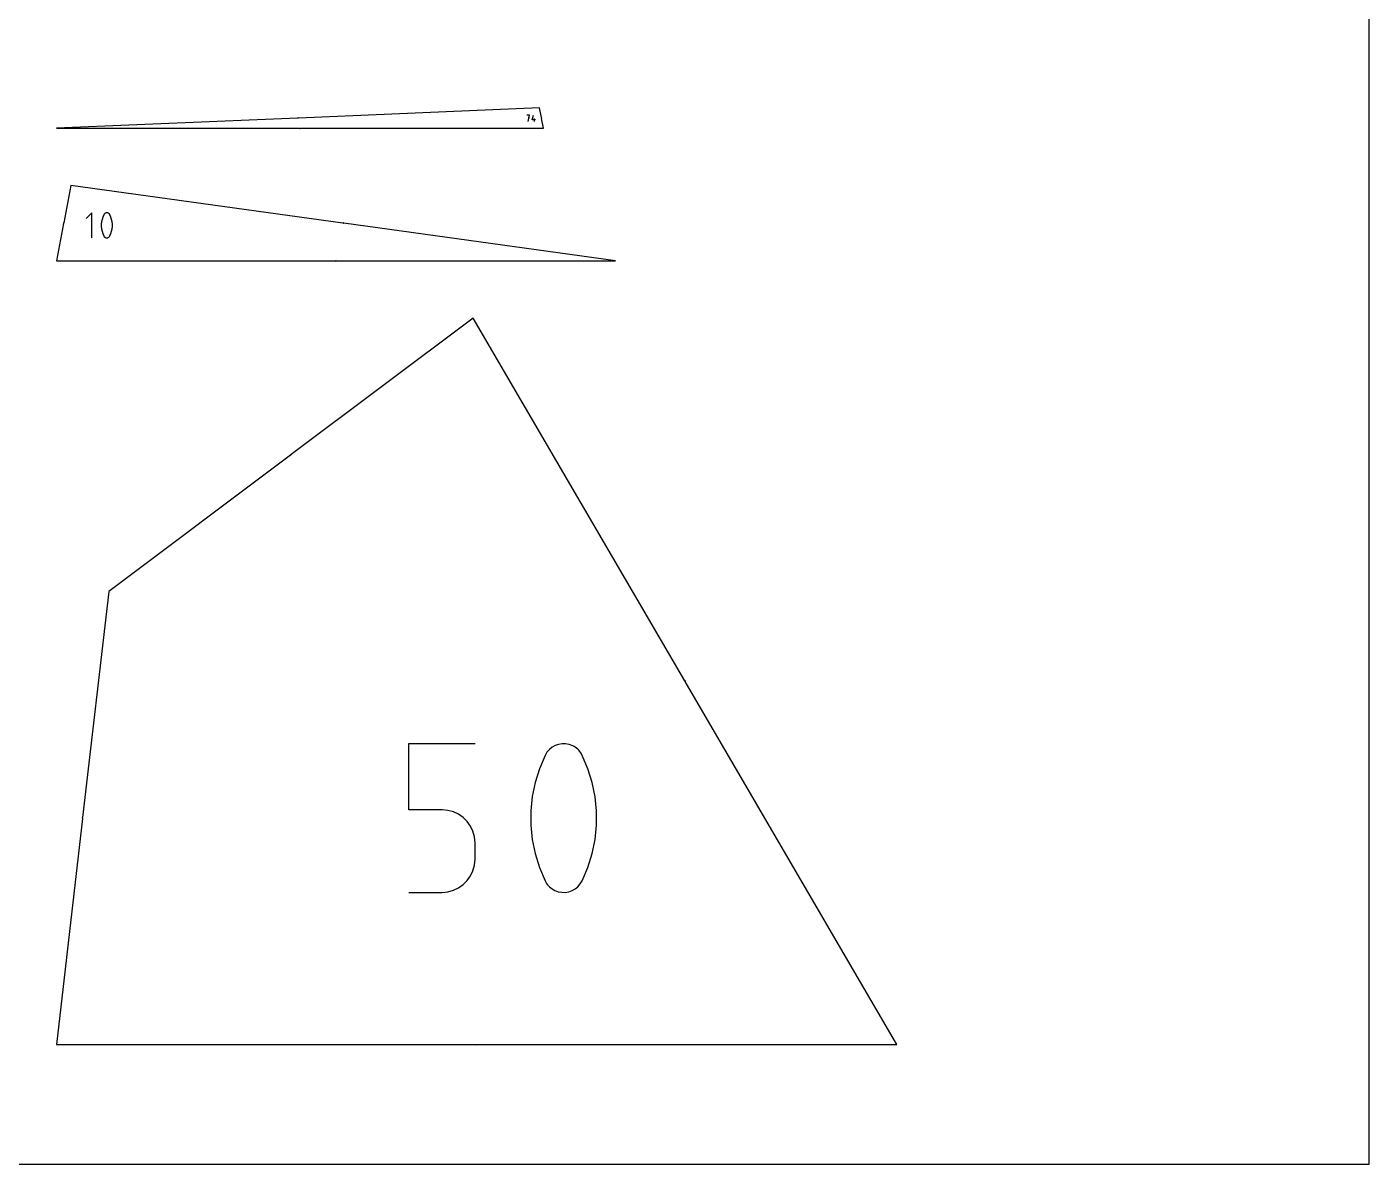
# Model space of a CAD drawing. Extents: x 0 to 200, y 0 to 297.
# Drawn here: x 124.9 to 200, y 0 to 63.6 of the extents above; entities that cross this region are included whole.
import ezdxf

# ---------------------------------------------------------------- set-up
doc = ezdxf.new("R2010")
doc.units = 0

msp = doc.modelspace()

# ---------------------------------------------------------------- linework, layer by layer
at = {"layer": 'annotation', "color": 1}
for p, q in [((153.054674, 58.638671), (152.895612, 58.638671)), ((152.975154, 58.280977), (153.054674, 58.638671)), ((153.188821, 58.360497), (153.268139, 58.638671)), ((140.098494, 58.47768), (140.091723, 58.477392)), ((140.098783, 58.4709), (140.095398, 58.470755)), ((140.095758, 58.46231), (140.098494, 58.47768)), ((140.203213, 57.898642), (140.211675, 57.898642)), ((140.205749, 57.90203), (140.205749, 57.895262)), ((140.211675, 57.898642), (140.208295, 57.88679)), ((153.054674, 58.479384), (152.975154, 58.479384)), ((153.38743, 58.360497), (153.188821, 58.360497)), ((153.327897, 58.280977), (153.327897, 58.439837)), ((153.708758, 58.473615), (153.721126, 58.473286)), ((153.710663, 58.464659), (153.710613, 58.464364)), ((153.710613, 58.464364), (153.710617, 58.464071)), ((153.710617, 58.464071), (153.710671, 58.463788)), ((153.7107, 58.464781), (153.710663, 58.464659)), ((153.710663, 58.464659), (153.710663, 58.464659)), ((153.710671, 58.463788), (153.710771, 58.463519)), ((153.710746, 58.464898), (153.7107, 58.464781)), ((153.710799, 58.465011), (153.710746, 58.464898)), ((153.710771, 58.463519), (153.710915, 58.463271)), ((153.710861, 58.465119), (153.710799, 58.465011)), ((153.71093, 58.465222), (153.710861, 58.465119)), ((153.710915, 58.463271), (153.711098, 58.463051)), ((153.711006, 58.465319), (153.71093, 58.465222)), ((153.71109, 58.465411), (153.711006, 58.465319)), ((153.71118, 58.465496), (153.71109, 58.465411)), ((153.711098, 58.463051), (153.711318, 58.462863)), ((153.711276, 58.465575), (153.71118, 58.465496)), ((153.712259, 58.466238), (153.711276, 58.465575)), ((153.711276, 58.465575), (153.711276, 58.465575)), ((153.711318, 58.462863), (153.711571, 58.462715)), ((153.711571, 58.462715), (153.711854, 58.462611)), ((153.711854, 58.462611), (153.711854, 58.462611)), ((153.711854, 58.462611), (153.713012, 58.462362)), ((153.713294, 58.466793), (153.712259, 58.466238)), ((153.713012, 58.462362), (153.714178, 58.462234)), ((153.714373, 58.467239), (153.713294, 58.466793)), ((153.714178, 58.462234), (153.715345, 58.462224)), ((153.715487, 58.467573), (153.714373, 58.467239)), ((153.715846, 58.472259), (153.715333, 58.474894)), ((153.715345, 58.462224), (153.716502, 58.462331)), ((153.716627, 58.467795), (153.715487, 58.467573)), ((153.716502, 58.462331), (153.717642, 58.462553)), ((153.717784, 58.467903), (153.716627, 58.467795)), ((153.717642, 58.462553), (153.718756, 58.462888)), ((153.71895, 58.467894), (153.717784, 58.467903)), ((153.718756, 58.462888), (153.719834, 58.463335)), ((153.720116, 58.467767), (153.71895, 58.467894)), ((153.719834, 58.463335), (153.720869, 58.463891)), ((153.721126, 58.473286), (153.7201, 58.478558)), ((153.721273, 58.467521), (153.720116, 58.467767)), ((153.720869, 58.463891), (153.721851, 58.464557)), ((153.721558, 58.467417), (153.721273, 58.467521)), ((153.721273, 58.467521), (153.721273, 58.467521)), ((153.721812, 58.467268), (153.721558, 58.467417)), ((153.722032, 58.467081), (153.721812, 58.467268)), ((153.721851, 58.464557), (153.721948, 58.464636)), ((153.721851, 58.464557), (153.721851, 58.464557)), ((153.721948, 58.464636), (153.722038, 58.464722)), ((153.722216, 58.46686), (153.722032, 58.467081)), ((153.722038, 58.464722), (153.722122, 58.464814)), ((153.722122, 58.464814), (153.722199, 58.464912)), ((153.722199, 58.464912), (153.722268, 58.465015)), ((153.722359, 58.466612), (153.722216, 58.46686)), ((153.722268, 58.465015), (153.72233, 58.465122)), ((153.72233, 58.465122), (153.722383, 58.465233)), ((153.722458, 58.466342), (153.722359, 58.466612)), ((153.722383, 58.465233), (153.722427, 58.465348)), ((153.722427, 58.465348), (153.722462, 58.465465)), ((153.722511, 58.466058), (153.722458, 58.466342)), ((153.722462, 58.465465), (153.722513, 58.465763)), ((153.722462, 58.465465), (153.722462, 58.465465)), ((153.722513, 58.465763), (153.722511, 58.466058)), ((126.988257, 52.591041), (126.987235, 52.585769)), ((126.999603, 52.586108), (126.988257, 52.591041)), ((126.98962, 52.597979), (126.989612, 52.597692)), ((126.989612, 52.597692), (126.989652, 52.597408)), ((126.989678, 52.598263), (126.98962, 52.597979)), ((126.989652, 52.597408), (126.989739, 52.597135)), ((126.989786, 52.598537), (126.989678, 52.598263)), ((126.989739, 52.597135), (126.989873, 52.596878)), ((126.989945, 52.598795), (126.989786, 52.598537)), ((126.989873, 52.596878), (126.990053, 52.596646)), ((126.990022, 52.59889), (126.989945, 52.598795)), ((126.989945, 52.598795), (126.989945, 52.598795)), ((126.990106, 52.59898), (126.990022, 52.59889)), ((126.990053, 52.596646), (126.990278, 52.596443)), ((126.990196, 52.599063), (126.990106, 52.59898)), ((126.990294, 52.599139), (126.990196, 52.599063)), ((126.990278, 52.596443), (126.990278, 52.596443)), ((126.990278, 52.596443), (126.991259, 52.595782)), ((126.990396, 52.599209), (126.990294, 52.599139)), ((126.990504, 52.599271), (126.990396, 52.599209)), ((126.990616, 52.599325), (126.990504, 52.599271)), ((126.990732, 52.599371), (126.990616, 52.599325)), ((126.990852, 52.599408), (126.990732, 52.599371)), ((126.992011, 52.599657), (126.990852, 52.599408)), ((126.990852, 52.599408), (126.990852, 52.599408)), ((126.991259, 52.595782), (126.992292, 52.595228)), ((126.993179, 52.599786), (126.992011, 52.599657)), ((126.992292, 52.595228), (126.99337, 52.594783)), ((126.993537, 52.590018), (126.993026, 52.587382)), ((126.994347, 52.599797), (126.993179, 52.599786)), ((126.99337, 52.594783), (126.994484, 52.594449)), ((126.995505, 52.599691), (126.994347, 52.599797)), ((126.994484, 52.594449), (126.995624, 52.594228)), ((126.996645, 52.59947), (126.995505, 52.599691)), ((126.995624, 52.594228), (126.996782, 52.594122)), ((126.997758, 52.599136), (126.996645, 52.59947)), ((126.996782, 52.594122), (126.99795, 52.594131)), ((126.998836, 52.59869), (126.997758, 52.599136)), ((126.99795, 52.594131), (126.999117, 52.594259)), ((126.99987, 52.598134), (126.998836, 52.59869)), ((126.999117, 52.594259), (127.000277, 52.594505)), ((127.000851, 52.59747), (126.99987, 52.598134)), ((127.000277, 52.594505), (127.000396, 52.594542)), ((127.000277, 52.594505), (127.000277, 52.594505)), ((127.000396, 52.594542), (127.000511, 52.594588)), ((127.000511, 52.594588), (127.000623, 52.594642)), ((127.000623, 52.594642), (127.00073, 52.594703)), ((127.00073, 52.594703), (127.000833, 52.594773)), ((127.000833, 52.594773), (127.00093, 52.59485)), ((127.001074, 52.597268), (127.000851, 52.59747)), ((127.000851, 52.59747), (127.000851, 52.59747)), ((127.00093, 52.59485), (127.001022, 52.594935)), ((127.001022, 52.594935), (127.001108, 52.595026)), ((127.001253, 52.597035), (127.001074, 52.597268)), ((127.001108, 52.595026), (127.001188, 52.595125)), ((127.001188, 52.595125), (127.001345, 52.595381)), ((127.001188, 52.595125), (127.001188, 52.595125)), ((127.001387, 52.596779), (127.001253, 52.597035)), ((127.001345, 52.595381), (127.001451, 52.595653)), ((127.001474, 52.596506), (127.001387, 52.596779)), ((127.001451, 52.595653), (127.001507, 52.595936)), ((127.001515, 52.596223), (127.001474, 52.596506)), ((127.001507, 52.595936), (127.001515, 52.596223)), ((128.574571, 53.17331), (128.263208, 52.861859)), ((128.574571, 51.772746), (128.574571, 53.17331)), ((129.113267, 52.6737), (129.099845, 52.539571)), ((129.14011, 52.80624), (129.113267, 52.6737)), ((129.180376, 52.936155), (129.14011, 52.80624)), ((129.234064, 53.062407), (129.180376, 52.936155)), ((129.252144, 53.092473), (129.234064, 53.062407)), ((129.234064, 53.062407), (129.234064, 53.062407)), ((129.274676, 53.118094), (129.252144, 53.092473)), ((129.300914, 53.139023), (129.274676, 53.118094)), ((129.330112, 53.155011), (129.300914, 53.139023)), ((129.361525, 53.165811), (129.330112, 53.155011)), ((129.394406, 53.171176), (129.361525, 53.165811)), ((129.428009, 53.170856), (129.394406, 53.171176)), ((129.461588, 53.164604), (129.428009, 53.170856)), ((129.494397, 53.152171), (129.461588, 53.164604)), ((129.506957, 53.145571), (129.494397, 53.152171)), ((129.494397, 53.152171), (129.494397, 53.152171)), ((129.51901, 53.13799), (129.506957, 53.145571)), ((129.530496, 53.129488), (129.51901, 53.13799)), ((129.541358, 53.120125), (129.530496, 53.129488)), ((129.551537, 53.109961), (129.541358, 53.120125)), ((129.560974, 53.099056), (129.551537, 53.109961)), ((129.56961, 53.08747), (129.560974, 53.099056)), ((129.577388, 53.075263), (129.56961, 53.08747)), ((129.584249, 53.062495), (129.577388, 53.075263)), ((129.638197, 52.935982), (129.584249, 53.062495)), ((129.584249, 53.062495), (129.584249, 53.062495)), ((129.678658, 52.805873), (129.638197, 52.935982)), ((129.705632, 52.673203), (129.678658, 52.805873)), ((129.719119, 52.539008), (129.705632, 52.673203)), ((142.622135, 52.585721), (142.628111, 52.584896)), ((142.623041, 52.589826), (142.623018, 52.589343)), ((142.623018, 52.589343), (142.623079, 52.588876)), ((142.623589, 52.593798), (142.623041, 52.589826)), ((142.623041, 52.589826), (142.623041, 52.589826)), ((142.623079, 52.588876), (142.623218, 52.588435)), ((142.623218, 52.588435), (142.623429, 52.588028)), ((142.623429, 52.588028), (142.623705, 52.587664)), ((142.623759, 52.594598), (142.623589, 52.593798)), ((142.626243, 52.593432), (142.623589, 52.593798)), ((142.623705, 52.587664), (142.62404, 52.58735)), ((142.624038, 52.59535), (142.623759, 52.594598)), ((142.624416, 52.596047), (142.624038, 52.59535)), ((142.62404, 52.58735), (142.624426, 52.587097)), ((142.624886, 52.596679), (142.624416, 52.596047)), ((142.624426, 52.587097), (142.624857, 52.586911)), ((142.624857, 52.586911), (142.625328, 52.586803)), ((142.625439, 52.597238), (142.624886, 52.596679)), ((142.625328, 52.586803), (142.625328, 52.586803)), ((142.625328, 52.586803), (142.625811, 52.58678)), ((142.626066, 52.597715), (142.625439, 52.597238)), ((142.625811, 52.58678), (142.626277, 52.586841)), ((142.626759, 52.598102), (142.626066, 52.597715)), ((142.626714, 52.593323), (142.626243, 52.593432)), ((142.626277, 52.586841), (142.626718, 52.586981)), ((142.627146, 52.593138), (142.626714, 52.593323)), ((142.626718, 52.586981), (142.627124, 52.587192)), ((142.62751, 52.59839), (142.626759, 52.598102)), ((142.627124, 52.587192), (142.627488, 52.587468)), ((142.627533, 52.592886), (142.627146, 52.593138)), ((142.627488, 52.587468), (142.627801, 52.587803)), ((142.62831, 52.59857), (142.62751, 52.59839)), ((142.627867, 52.592573), (142.627533, 52.592886)), ((142.627801, 52.587803), (142.628054, 52.588189)), ((142.628143, 52.59221), (142.627867, 52.592573)), ((142.628054, 52.588189), (142.62824, 52.588622)), ((142.628353, 52.591804), (142.628143, 52.59221)), ((142.62824, 52.588622), (142.628348, 52.589093)), ((142.62831, 52.59857), (142.62831, 52.59857)), ((142.628348, 52.589093), (142.628531, 52.590415)), ((142.628493, 52.591364), (142.628353, 52.591804)), ((142.628554, 52.590898), (142.628493, 52.591364)), ((142.628531, 52.590415), (142.628554, 52.590898)), ((142.628531, 52.590415), (142.628531, 52.590415)), ((142.631925, 52.58437), (142.6379, 52.583545)), ((142.633562, 52.593783), (142.633539, 52.593299)), ((142.633539, 52.593299), (142.6336, 52.592833)), ((142.633745, 52.595111), (142.633562, 52.593783)), ((142.633562, 52.593783), (142.633562, 52.593783)), ((142.6336, 52.592833), (142.633739, 52.592392)), ((142.633739, 52.592392), (142.63395, 52.591985)), ((142.633854, 52.595583), (142.633745, 52.595111)), ((142.633788, 52.585635), (142.634586, 52.585813)), ((142.633788, 52.585635), (142.633788, 52.585635)), ((142.634039, 52.596015), (142.633854, 52.595583)), ((142.63395, 52.591985), (142.634226, 52.59162)), ((142.634293, 52.596402), (142.634039, 52.596015)), ((142.634226, 52.59162), (142.634561, 52.591307)), ((142.634606, 52.596737), (142.634293, 52.596402)), ((142.634561, 52.591307), (142.634947, 52.591053)), ((142.634586, 52.585813), (142.635335, 52.586099)), ((142.634971, 52.597013), (142.634606, 52.596737)), ((142.634947, 52.591053), (142.635378, 52.590868)), ((142.635377, 52.597224), (142.634971, 52.597013)), ((142.635335, 52.586099), (142.636028, 52.586485)), ((142.635818, 52.597364), (142.635377, 52.597224)), ((142.635378, 52.590868), (142.635849, 52.590759)), ((142.636283, 52.597426), (142.635818, 52.597364)), ((142.635849, 52.590759), (142.638503, 52.590393)), ((142.636028, 52.586485), (142.636654, 52.586961)), ((142.636766, 52.597403), (142.636283, 52.597426)), ((142.636654, 52.586961), (142.637206, 52.587519)), ((142.637237, 52.597294), (142.636766, 52.597403)), ((142.636766, 52.597403), (142.636766, 52.597403)), ((142.637206, 52.587519), (142.637676, 52.588149)), ((142.637669, 52.597108), (142.637237, 52.597294)), ((142.638055, 52.596855), (142.637669, 52.597108)), ((142.637676, 52.588149), (142.638054, 52.588845)), ((142.638054, 52.588845), (142.638333, 52.589596)), ((142.63839, 52.596541), (142.638055, 52.596855)), ((142.638333, 52.589596), (142.638503, 52.590393)), ((142.638665, 52.596177), (142.63839, 52.596541)), ((142.638503, 52.590393), (142.639053, 52.594379)), ((142.638876, 52.59577), (142.638665, 52.596177)), ((142.639015, 52.595329), (142.638876, 52.59577)), ((142.639076, 52.594862), (142.639015, 52.595329)), ((142.639053, 52.594379), (142.639076, 52.594862)), ((142.639053, 52.594379), (142.639053, 52.594379)), ((129.099845, 52.539571), (129.099845, 52.404888)), ((129.099845, 52.404888), (129.113267, 52.270687)), ((129.113267, 52.270687), (129.14011, 52.138004)), ((129.14011, 52.138004), (129.180376, 52.007875)), ((129.180376, 52.007875), (129.234064, 51.881335)), ((129.234064, 51.881335), (129.234064, 51.881335)), ((129.234064, 51.881335), (129.2409, 51.868593)), ((129.2409, 51.868593), (129.24862, 51.856447)), ((129.24862, 51.856447), (129.257193, 51.844934)), ((129.257193, 51.844934), (129.266586, 51.834091)), ((129.266586, 51.834091), (129.276766, 51.823956)), ((129.276766, 51.823956), (129.2877, 51.814564)), ((129.2877, 51.814564), (129.299357, 51.805953)), ((129.299357, 51.805953), (129.311703, 51.798159)), ((129.311703, 51.798159), (129.324707, 51.79122)), ((129.488241, 51.789142), (129.517409, 51.805124)), ((129.517409, 51.805124), (129.543636, 51.825995)), ((129.543636, 51.825995), (129.566168, 51.85151)), ((129.566168, 51.85151), (129.584249, 51.881423)), ((129.584249, 51.881423), (129.638197, 52.007702)), ((129.584249, 51.881423), (129.584249, 51.881423)), ((129.638197, 52.007702), (129.678658, 52.137636)), ((129.678658, 52.137636), (129.705632, 52.270189)), ((129.705632, 52.270189), (129.719119, 52.404325)), ((129.719119, 52.404325), (129.719119, 52.539008)), ((129.324707, 51.79122), (129.324707, 51.79122)), ((129.324707, 51.79122), (129.357257, 51.779052)), ((129.357257, 51.779052), (129.390641, 51.773006)), ((129.390641, 51.773006), (129.424103, 51.772837)), ((129.424103, 51.772837), (129.456888, 51.778298)), ((129.456888, 51.778298), (129.488241, 51.789142)), ((142.220346, 50.486525), (142.220299, 50.485942)), ((142.220299, 50.485942), (142.220352, 50.485366)), ((142.220302, 50.497815), (142.22707, 50.497815)), ((142.220497, 50.487099), (142.220346, 50.486525)), ((142.220352, 50.485366), (142.220501, 50.484808)), ((142.220756, 50.487654), (142.220497, 50.487099)), ((142.220501, 50.484808), (142.220743, 50.484282)), ((142.220743, 50.484282), (142.221073, 50.483801)), ((142.220762, 50.487666), (142.220756, 50.487654)), ((142.220756, 50.487654), (142.220756, 50.487654)), ((142.220768, 50.487677), (142.220762, 50.487666)), ((142.220775, 50.487688), (142.220768, 50.487677)), ((142.220781, 50.487699), (142.220775, 50.487688)), ((142.220787, 50.487709), (142.220781, 50.487699)), ((142.220794, 50.487718), (142.220787, 50.487709)), ((142.220801, 50.487728), (142.220794, 50.487718)), ((142.220808, 50.487737), (142.220801, 50.487728)), ((142.220816, 50.487746), (142.220808, 50.487737)), ((142.22707, 50.497815), (142.220816, 50.487746)), ((142.220816, 50.487746), (142.220816, 50.487746)), ((142.221073, 50.483801), (142.221489, 50.483377)), ((142.221489, 50.483377), (142.221986, 50.483024)), ((142.221986, 50.483024), (142.221986, 50.483024)), ((142.221986, 50.483024), (142.222542, 50.48277)), ((142.222542, 50.48277), (142.223118, 50.482621)), ((142.223118, 50.482621), (142.2237, 50.482575)), ((142.2237, 50.482575), (142.224277, 50.482629)), ((142.224277, 50.482629), (142.224834, 50.482778)), ((142.224834, 50.482778), (142.225359, 50.48302)), ((142.225359, 50.48302), (142.22584, 50.483352)), ((142.22584, 50.483352), (142.226263, 50.483769)), ((142.226263, 50.483769), (142.226616, 50.48427)), ((142.226616, 50.48427), (142.22706, 50.485122)), ((139.696873, 39.647472), (139.701166, 39.650692)), ((139.700101, 39.643167), (139.696873, 39.647472)), ((139.702247, 39.644777), (139.700101, 39.643167)), ((139.702659, 39.645031), (139.702247, 39.644777)), ((139.703096, 39.645204), (139.702659, 39.645031)), ((139.703549, 39.645297), (139.703096, 39.645204)), ((139.704007, 39.64531), (139.703549, 39.645297)), ((139.70446, 39.645246), (139.704007, 39.64531)), ((139.704121, 39.637805), (139.706268, 39.639415)), ((139.704896, 39.645106), (139.70446, 39.645246)), ((139.705305, 39.644891), (139.704896, 39.645106)), ((139.705677, 39.644603), (139.705305, 39.644891)), ((139.706001, 39.644243), (139.705677, 39.644603)), ((139.706803, 39.643173), (139.706001, 39.644243)), ((139.706001, 39.644243), (139.706001, 39.644243)), ((139.706285, 39.653934), (139.706262, 39.65364)), ((139.706262, 39.65364), (139.706293, 39.653339)), ((139.706268, 39.639415), (139.706627, 39.639738)), ((139.706268, 39.639415), (139.706268, 39.639415)), ((139.706358, 39.654214), (139.706285, 39.653934)), ((139.706293, 39.653339), (139.706293, 39.653339)), ((139.706293, 39.653339), (139.706576, 39.65219)), ((139.706477, 39.654476), (139.706358, 39.654214)), ((139.706637, 39.654713), (139.706477, 39.654476)), ((139.706576, 39.65219), (139.70697, 39.651085)), ((139.706627, 39.639738), (139.706915, 39.64011)), ((139.706837, 39.65492), (139.706637, 39.654713)), ((139.707058, 39.642761), (139.706803, 39.643173)), ((139.70707, 39.655092), (139.706837, 39.65492)), ((139.706915, 39.64011), (139.70713, 39.64052)), ((139.70697, 39.651085), (139.707471, 39.650031)), ((139.707231, 39.642323), (139.707058, 39.642761)), ((139.707334, 39.655222), (139.70707, 39.655092)), ((139.70713, 39.64052), (139.707271, 39.640957)), ((139.707323, 39.641869), (139.707231, 39.642323)), ((139.707271, 39.640957), (139.707336, 39.64141)), ((139.707336, 39.64141), (139.707323, 39.641869)), ((139.707625, 39.655306), (139.707334, 39.655222)), ((139.707471, 39.650031), (139.708072, 39.649036)), ((139.707746, 39.655326), (139.707625, 39.655306)), ((139.707625, 39.655306), (139.707625, 39.655306)), ((139.707869, 39.655336), (139.707746, 39.655326)), ((139.707992, 39.655336), (139.707869, 39.655336)), ((139.708115, 39.655328), (139.707992, 39.655336)), ((139.708072, 39.649036), (139.708769, 39.648106)), ((139.708238, 39.655311), (139.708115, 39.655328)), ((139.70836, 39.655284), (139.708238, 39.655311)), ((139.708479, 39.655249), (139.70836, 39.655284)), ((139.708596, 39.655205), (139.708479, 39.655249)), ((139.70871, 39.655152), (139.708596, 39.655205)), ((139.709737, 39.654558), (139.70871, 39.655152)), ((139.70871, 39.655152), (139.70871, 39.655152)), ((139.708769, 39.648106), (139.709556, 39.647249)), ((139.709556, 39.647249), (139.710428, 39.646472)), ((139.710689, 39.653869), (139.709737, 39.654558)), ((139.710428, 39.646472), (139.71138, 39.645783)), ((139.711562, 39.653093), (139.710689, 39.653869)), ((139.71138, 39.645783), (139.712405, 39.645187)), ((139.71235, 39.652237), (139.711562, 39.653093)), ((139.713047, 39.651307), (139.71235, 39.652237)), ((139.712405, 39.645187), (139.712405, 39.645187)), ((139.712405, 39.645187), (139.712518, 39.645134)), ((139.712518, 39.645134), (139.712634, 39.64509)), ((139.712634, 39.64509), (139.712753, 39.645055)), ((139.712753, 39.645055), (139.712874, 39.645029)), ((139.712874, 39.645029), (139.712997, 39.645012)), ((139.712997, 39.645012), (139.713121, 39.645004)), ((139.713648, 39.650311), (139.713047, 39.651307)), ((139.713121, 39.645004), (139.713246, 39.645005)), ((139.713246, 39.645005), (139.713372, 39.645015)), ((139.713372, 39.645015), (139.713497, 39.645034)), ((139.713497, 39.645034), (139.713785, 39.645118)), ((139.713497, 39.645034), (139.713497, 39.645034)), ((139.714148, 39.649257), (139.713648, 39.650311)), ((139.713785, 39.645118), (139.714047, 39.64525)), ((139.714047, 39.64525), (139.714278, 39.645422)), ((139.714541, 39.648151), (139.714148, 39.649257)), ((139.714278, 39.645422), (139.714476, 39.645629)), ((139.714476, 39.645629), (139.714637, 39.645866)), ((139.714822, 39.647), (139.714541, 39.648151)), ((139.714637, 39.645866), (139.714755, 39.646127)), ((139.714755, 39.646127), (139.714828, 39.646407)), ((139.714852, 39.6467), (139.714822, 39.647)), ((139.714822, 39.647), (139.714822, 39.647)), ((139.714828, 39.646407), (139.714852, 39.6467)), ((161.737717, 26.994382), (161.737677, 26.993926)), ((161.737677, 26.993926), (161.737717, 26.993466)), ((161.737832, 26.994824), (161.737717, 26.994382)), ((161.737717, 26.993466), (161.737838, 26.993013)), ((161.738021, 26.99524), (161.737832, 26.994824)), ((161.737838, 26.993013), (161.738043, 26.992576)), ((161.738281, 26.995622), (161.738021, 26.99524)), ((161.738043, 26.992576), (161.738043, 26.992576)), ((161.738043, 26.992576), (161.738323, 26.992182)), ((161.738609, 26.995958), (161.738281, 26.995622)), ((161.738323, 26.992182), (161.738658, 26.991853)), ((161.739004, 26.996238), (161.738609, 26.995958)), ((161.738658, 26.991853), (161.739039, 26.991593)), ((161.740156, 26.996911), (161.739004, 26.996238)), ((161.739004, 26.996238), (161.739004, 26.996238)), ((161.739039, 26.991593), (161.739455, 26.991403)), ((161.739455, 26.991403), (161.739897, 26.991286)), ((161.739897, 26.991286), (161.740352, 26.991245)), ((161.740594, 26.997116), (161.740156, 26.996911)), ((161.740352, 26.991245), (161.740812, 26.991284)), ((161.741049, 26.997237), (161.740594, 26.997116)), ((161.740812, 26.991284), (161.741266, 26.991405)), ((161.74151, 26.997276), (161.741049, 26.997237)), ((161.741266, 26.991405), (161.741704, 26.99161)), ((161.741966, 26.997236), (161.74151, 26.997276)), ((161.741674, 26.986355), (161.743025, 26.984041)), ((161.741704, 26.99161), (161.742857, 26.992283)), ((161.742408, 26.99712), (161.741966, 26.997236)), ((161.742825, 26.996931), (161.742408, 26.99712)), ((161.743207, 26.996671), (161.742825, 26.996931)), ((161.742857, 26.992283), (161.743251, 26.992563)), ((161.742857, 26.992283), (161.742857, 26.992283)), ((161.743025, 26.984041), (161.743025, 26.984041)), ((161.743025, 26.984041), (161.743304, 26.983647)), ((161.743543, 26.996342), (161.743207, 26.996671)), ((161.743251, 26.992563), (161.74358, 26.992899)), ((161.743304, 26.983647), (161.74364, 26.983319)), ((161.743499, 26.997757), (161.743459, 26.9973)), ((161.743459, 26.9973), (161.743498, 26.99684)), ((161.743498, 26.99684), (161.743618, 26.996386)), ((161.743615, 26.998199), (161.743499, 26.997757)), ((161.743823, 26.995949), (161.743543, 26.996342)), ((161.74358, 26.992899), (161.743841, 26.993281)), ((161.743805, 26.998616), (161.743615, 26.998199)), ((161.743618, 26.996386), (161.743823, 26.995949)), ((161.74364, 26.983319), (161.744022, 26.983059)), ((161.744066, 26.998998), (161.743805, 26.998616)), ((161.744028, 26.995511), (161.743823, 26.995949)), ((161.743823, 26.995949), (161.743823, 26.995949)), ((161.743823, 26.995949), (161.743823, 26.995949)), ((161.743823, 26.995949), (161.744103, 26.995555)), ((161.743841, 26.993281), (161.744031, 26.993699)), ((161.744022, 26.983059), (161.744439, 26.982869)), ((161.744149, 26.995057), (161.744028, 26.995511)), ((161.744031, 26.993699), (161.744148, 26.99414)), ((161.744395, 26.999334), (161.744066, 26.998998)), ((161.744103, 26.995555), (161.744439, 26.995227)), ((161.744148, 26.99414), (161.744188, 26.994597)), ((161.744188, 26.994597), (161.744149, 26.995057)), ((161.74479, 26.999615), (161.744395, 26.999334)), ((161.744439, 26.995227), (161.744821, 26.994967)), ((161.744439, 26.982869), (161.744881, 26.982753)), ((161.745226, 26.999819), (161.74479, 26.999615)), ((161.74479, 26.999615), (161.74479, 26.999615)), ((161.744821, 26.994967), (161.745238, 26.994777)), ((161.744881, 26.982753), (161.745338, 26.982713)), ((161.745679, 26.999939), (161.745226, 26.999819)), ((161.745238, 26.994777), (161.74568, 26.994661)), ((161.745338, 26.982713), (161.745799, 26.982752)), ((161.746139, 26.999978), (161.745679, 26.999939)), ((161.74568, 26.994661), (161.746137, 26.994621)), ((161.745799, 26.982752), (161.746253, 26.982873)), ((161.746137, 26.994621), (161.746598, 26.99466)), ((161.746595, 26.999938), (161.746139, 26.999978)), ((161.746253, 26.982873), (161.746691, 26.983079)), ((161.747036, 26.999821), (161.746595, 26.999938)), ((161.746598, 26.99466), (161.747052, 26.994781)), ((161.746691, 26.983079), (161.747844, 26.983752)), ((161.747453, 26.999632), (161.747036, 26.999821)), ((161.747052, 26.994781), (161.74749, 26.994987)), ((161.747835, 26.999371), (161.747453, 26.999632)), ((161.747454, 26.989728), (161.752094, 26.992435)), ((161.748804, 26.987414), (161.747454, 26.989728)), ((161.74749, 26.994987), (161.747883, 26.995266)), ((161.74749, 26.994987), (161.74749, 26.994987)), ((161.748171, 26.999043), (161.747835, 26.999371)), ((161.747844, 26.983752), (161.748238, 26.984032)), ((161.747844, 26.983752), (161.747844, 26.983752)), ((161.747883, 26.995266), (161.748211, 26.995602)), ((161.748451, 26.998649), (161.748171, 26.999043)), ((161.748211, 26.995602), (161.74847, 26.995983)), ((161.748238, 26.984032), (161.748567, 26.984368)), ((161.748656, 26.998212), (161.748451, 26.998649)), ((161.748451, 26.998649), (161.748451, 26.998649)), ((161.74847, 26.995983), (161.74866, 26.9964)), ((161.748567, 26.984368), (161.748827, 26.984749)), ((161.748776, 26.997758), (161.748656, 26.998212)), ((161.74866, 26.9964), (161.748776, 26.996841)), ((161.748815, 26.997298), (161.748776, 26.997758)), ((161.748776, 26.996841), (161.748815, 26.997298)), ((161.74901, 26.986977), (161.748804, 26.987414)), ((161.748827, 26.984749), (161.749016, 26.985166)), ((161.749131, 26.986523), (161.74901, 26.986977)), ((161.749016, 26.985166), (161.749131, 26.985607)), ((161.74917, 26.986063), (161.749131, 26.986523)), ((161.749131, 26.985607), (161.74917, 26.986063)), ((161.752094, 26.992435), (161.754795, 26.987808)), ((146.30664, 19.803548), (146.30664, 23.507018)), ((146.30664, 23.507018), (150.000201, 23.507018)), ((154.313465, 23.303423), (154.157663, 23.179149)), ((154.486844, 23.398363), (154.313465, 23.303423)), ((154.673371, 23.462494), (154.486844, 23.398363)), ((154.868617, 23.494346), (154.673371, 23.462494)), ((155.068151, 23.492446), (154.868617, 23.494346)), ((155.267543, 23.455322), (155.068151, 23.492446)), ((155.462364, 23.3815), (155.267543, 23.455322)), ((155.536944, 23.342309), (155.462364, 23.3815)), ((155.462364, 23.3815), (155.462364, 23.3815)), ((155.608511, 23.297292), (155.536944, 23.342309)), ((155.676717, 23.246807), (155.608511, 23.297292)), ((153.916513, 22.848484), (153.597716, 22.098798)), ((154.023869, 23.027012), (153.916513, 22.848484)), ((153.916513, 22.848484), (153.916513, 22.848484)), ((154.157663, 23.179149), (154.023869, 23.027012)), ((155.741215, 23.19121), (155.676717, 23.246807)), ((155.801656, 23.130856), (155.741215, 23.19121)), ((155.857693, 23.066102), (155.801656, 23.130856)), ((155.908978, 22.997305), (155.857693, 23.066102)), ((155.955163, 22.924821), (155.908978, 22.997305)), ((155.995901, 22.849006), (155.955163, 22.924821)), ((156.316244, 22.097774), (155.995901, 22.849006)), ((155.995901, 22.849006), (155.995901, 22.849006)), ((153.597716, 22.098798), (153.358618, 21.32737)), ((156.556501, 21.325187), (156.316244, 22.097774)), ((153.358618, 21.32737), (153.199219, 20.540352)), ((156.716672, 20.537396), (156.556501, 21.325187)), ((153.199219, 20.540352), (153.11952, 19.743894)), ((156.796758, 19.740552), (156.716672, 20.537396)), ((148.15342, 19.803548), (146.30664, 19.803548)), ((148.485019, 19.773907), (148.15342, 19.803548)), ((148.797266, 19.688419), (148.485019, 19.773907)), ((149.084914, 19.552242), (148.797266, 19.688419)), ((149.342711, 19.370529), (149.084914, 19.552242)), ((153.11952, 19.743894), (153.11952, 18.944148)), ((156.796758, 18.940806), (156.796758, 19.740552)), ((128.043399, 19.341885), (128.044014, 19.347205)), ((128.048733, 19.341268), (128.043399, 19.341885)), ((128.045149, 19.357023), (128.044533, 19.351696)), ((128.05682, 19.352975), (128.045149, 19.357023)), ((128.049041, 19.343928), (128.048733, 19.341268)), ((128.049139, 19.344401), (128.049041, 19.343928)), ((128.049314, 19.344836), (128.049139, 19.344401)), ((128.049558, 19.345228), (128.049314, 19.344836)), ((128.049863, 19.345569), (128.049558, 19.345228)), ((128.05022, 19.345853), (128.049863, 19.345569)), ((128.050483, 19.356407), (128.050176, 19.353744)), ((128.050621, 19.346072), (128.05022, 19.345853)), ((128.051057, 19.346222), (128.050621, 19.346072)), ((128.051521, 19.346293), (128.051057, 19.346222)), ((128.052005, 19.346281), (128.051521, 19.346293)), ((128.05333, 19.346128), (128.052005, 19.346281)), ((128.052005, 19.346281), (128.052005, 19.346281)), ((128.053803, 19.346029), (128.05333, 19.346128)), ((128.05424, 19.345854), (128.053803, 19.346029)), ((128.054632, 19.345609), (128.05424, 19.345854)), ((128.054973, 19.345303), (128.054632, 19.345609)), ((128.055257, 19.344945), (128.054973, 19.345303)), ((128.055477, 19.344543), (128.055257, 19.344945)), ((128.055378, 19.3405), (128.055685, 19.34316)), ((128.055626, 19.344106), (128.055477, 19.344543)), ((128.055698, 19.343642), (128.055626, 19.344106)), ((128.055685, 19.34316), (128.055698, 19.343642)), ((128.055685, 19.34316), (128.055685, 19.34316)), ((149.565408, 19.148437), (149.342711, 19.370529)), ((149.747755, 18.89112), (149.565408, 19.148437)), ((149.884503, 18.603734), (149.747755, 18.89112)), ((153.11952, 18.944148), (153.199219, 18.147266)), ((156.716672, 18.14431), (156.796758, 18.940806)), ((149.970401, 18.291434), (149.884503, 18.603734)), ((150.000201, 17.959375), (149.970401, 18.291434)), ((153.199219, 18.147266), (153.358618, 17.359397)), ((156.556501, 17.357214), (156.716672, 18.14431)), ((150.000201, 17.039375), (150.000201, 17.959375)), ((150.000201, 17.959375), (150.000201, 17.959375)), ((153.358618, 17.359397), (153.597716, 16.586694)), ((156.316244, 16.585671), (156.556501, 17.357214)), ((149.884443, 16.394424), (149.970384, 16.707156)), ((149.970384, 16.707156), (150.000201, 17.039375)), ((153.597716, 16.586694), (153.916513, 15.835308)), ((155.995901, 15.83583), (156.316244, 16.585671)), ((149.342496, 15.625485), (149.565236, 15.848356)), ((149.565236, 15.848356), (149.747639, 16.106414)), ((149.747639, 16.106414), (149.884443, 16.394424)), ((153.916513, 15.835308), (153.916513, 15.835308)), ((153.916513, 15.835308), (153.957103, 15.759644)), ((155.888534, 15.658209), (155.995901, 15.83583)), ((155.995901, 15.83583), (155.995901, 15.83583)), ((146.30664, 15.190508), (148.15342, 15.190508)), ((148.15342, 15.190508), (148.484881, 15.220311)), ((148.15342, 15.190508), (148.15342, 15.190508)), ((148.484881, 15.220311), (148.797056, 15.306229)), ((148.797056, 15.306229), (149.084682, 15.443031)), ((149.084682, 15.443031), (149.342496, 15.625485)), ((153.957103, 15.759644), (154.002947, 15.687521)), ((154.002947, 15.687521), (154.053852, 15.619158)), ((154.053852, 15.619158), (154.109625, 15.554774)), ((154.109625, 15.554774), (154.170073, 15.494589)), ((154.170073, 15.494589), (154.235001, 15.43882)), ((154.235001, 15.43882), (154.304218, 15.387688)), ((154.304218, 15.387688), (154.37753, 15.34141)), ((154.37753, 15.34141), (154.454744, 15.300206)), ((154.454744, 15.300206), (154.454744, 15.300206)), ((154.454744, 15.300206), (154.648031, 15.227951)), ((154.648031, 15.227951), (154.846262, 15.192053)), ((154.846262, 15.192053), (155.044956, 15.191049)), ((155.044956, 15.191049), (155.239633, 15.223476)), ((155.239633, 15.223476), (155.425811, 15.287869)), ((155.425811, 15.287869), (155.599008, 15.382764)), ((155.599008, 15.382764), (155.754743, 15.506699)), ((155.754743, 15.506699), (155.888534, 15.658209)), ((150.081795, 6.695979), (150.087952, 6.695979)), ((150.08364, 6.698444), (150.08364, 6.69352)), ((150.087952, 6.695979), (150.085493, 6.687356)), ((150.09215, 6.696422), (150.09211, 6.695979)), ((150.09211, 6.695979), (150.09211, 6.694753)), ((150.09211, 6.694753), (150.09211, 6.694753)), ((150.09211, 6.694753), (150.09215, 6.69431)), ((150.097035, 6.687356), (150.09211, 6.687356)), ((150.092264, 6.696839), (150.09215, 6.696422)), ((150.09215, 6.69431), (150.092264, 6.693893)), ((150.092447, 6.697223), (150.092264, 6.696839)), ((150.092264, 6.693893), (150.092447, 6.69351)), ((150.09269, 6.697567), (150.092447, 6.697223)), ((150.092447, 6.69351), (150.09269, 6.693167)), ((150.092987, 6.697864), (150.09269, 6.697567)), ((150.09269, 6.693167), (150.092987, 6.692871)), ((150.093331, 6.698108), (150.092987, 6.697864)), ((150.092987, 6.692871), (150.093331, 6.692629)), ((150.093714, 6.69829), (150.093331, 6.698108)), ((150.093331, 6.692629), (150.093714, 6.692447)), ((150.094131, 6.698405), (150.093714, 6.69829)), ((150.093714, 6.692447), (150.09413, 6.692333)), ((150.09413, 6.692333), (150.094573, 6.692294)), ((150.094573, 6.698444), (150.094131, 6.698405)), ((150.097035, 6.698444), (150.094573, 6.698444)), ((150.094573, 6.698444), (150.094573, 6.698444)), ((150.094573, 6.692294), (150.097035, 6.692294)), ((150.097035, 6.692294), (150.097035, 6.687356))]:
    msp.add_line(p, q, dxfattribs=at)
at = {"layer": 'boundary', "color": 5}
for p, q in [((153.603621, 59.045436), (140.120812, 58.471004)), ((153.710776, 58.494855), (153.603621, 59.045436)), ((140.070058, 58.468842), (126.587249, 57.89441)), ((126.587249, 57.89441), (140.182042, 57.89441)), ((140.094354, 58.4953), (140.070058, 58.468842)), ((140.120812, 58.471004), (140.094354, 58.4953)), ((140.182042, 57.89441), (140.207442, 57.86901)), ((140.207442, 57.86901), (140.232842, 57.89441)), ((140.232842, 57.89441), (153.827635, 57.89441)), ((153.74056, 58.474775), (153.710776, 58.494855)), ((153.72048, 58.444991), (153.74056, 58.474775)), ((153.827635, 57.89441), (153.72048, 58.444991)), ((127.401978, 54.69401), (126.999446, 52.617038)), ((142.605887, 52.595575), (127.401978, 54.69401)), ((126.989781, 52.567166), (126.587249, 50.490195)), ((126.999446, 52.617038), (126.969678, 52.596935)), ((126.969678, 52.596935), (126.989781, 52.567166)), ((142.634521, 52.617264), (142.605887, 52.595575)), ((142.65621, 52.58863), (142.634521, 52.617264)), ((157.860119, 50.490195), (142.65621, 52.58863)), ((126.587249, 50.490195), (142.198284, 50.490195)), ((142.198284, 50.490195), (142.223684, 50.464795)), ((142.223684, 50.464795), (142.249084, 50.490195)), ((142.249084, 50.490195), (157.860119, 50.490195)), ((149.899912, 47.289795), (139.726917, 39.662448)), ((161.732942, 27.013285), (149.899912, 47.289795)), ((139.686273, 39.631974), (129.513278, 32.004626)), ((139.691358, 39.667533), (139.686273, 39.631974)), ((139.726917, 39.662448), (139.691358, 39.667533)), ((129.513278, 32.004626), (128.05318, 19.373995)), ((161.767682, 27.00415), (161.732942, 27.013285)), ((161.758547, 26.96941), (161.767682, 27.00415)), ((173.591578, 6.6929), (161.758547, 26.96941)), ((128.047347, 19.323531), (126.587249, 6.6929)), ((128.05318, 19.373995), (128.025032, 19.35168)), ((128.025032, 19.35168), (128.047347, 19.323531)), ((126.587249, 6.6929), (150.064013, 6.6929)), ((150.064013, 6.6929), (150.089413, 6.6675)), ((150.089413, 6.6675), (150.114813, 6.6929)), ((150.114813, 6.6929), (173.591578, 6.6929))]:
    msp.add_line(p, q, dxfattribs=at)
at = {"layer": 'frame', "color": 5}
for p, q in [((200, 0), (200, 296.926)), ((0, 0), (200, 0))]:
    msp.add_line(p, q, dxfattribs=at)

doc.saveas('drawing.dxf')
